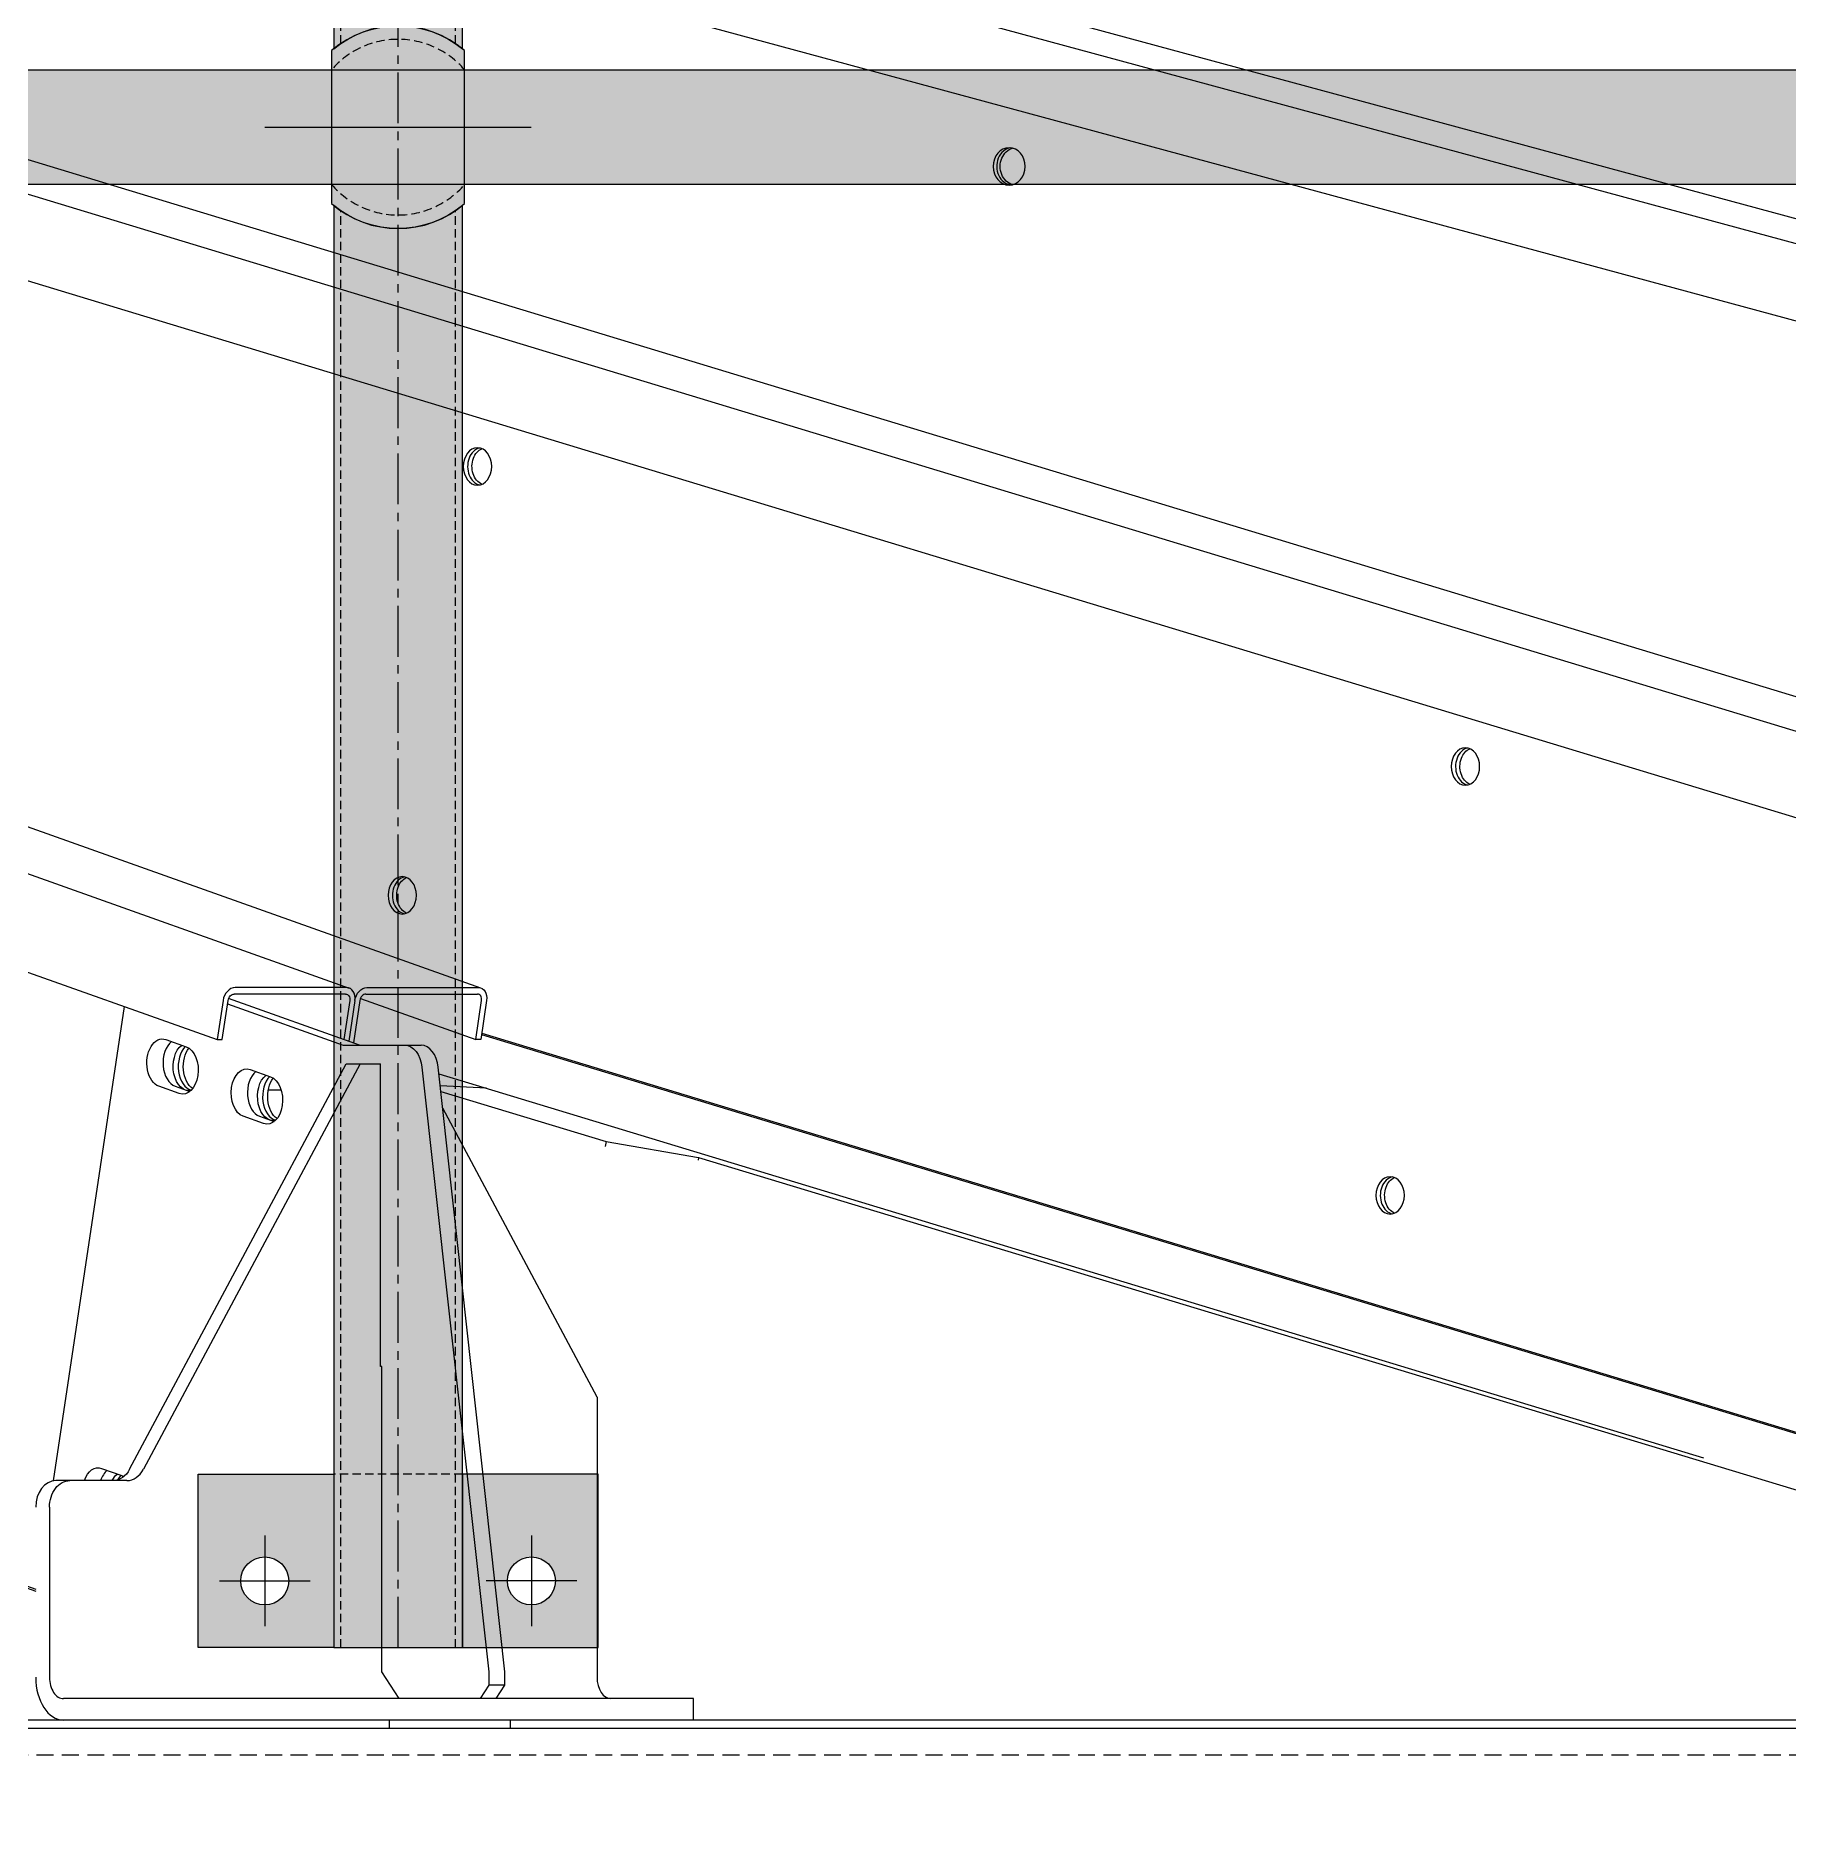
# Model space of a CAD drawing. Header units: millimetres. Extents: x -272986 to 200319, y -34579 to 49604.
# Drawn here: x 12763 to 13420, y 13610 to 14279 of the extents above; entities that cross this region are included whole.
import ezdxf

# ---------------------------------------------------------------- set-up
doc = ezdxf.new("R2010")
doc.units = ezdxf.units.MM
for name, pattern in [('CENTER2', [28.575000000000003, 19.05, -3.175, 3.175, -3.175]), ('HIDDEN', [9.524999999999999, 6.35, -3.175]), ('HIDDEN2', [4.762499999999999, 3.175, -1.5875])]:
    doc.linetypes.add(name, pattern=pattern)
doc.layers.get('Defpoints').update_dxf_attribs({"color": 9})
for name, color, linetype in [('X 0001 M', 7, 'Continuous'), ('X 0515 M', 7, 'Continuous'), ('X 1001 M', 8, 'HIDDEN2'), ('X 1515 M', 8, 'HIDDEN'), ('X 2001 M', 1, 'CENTER2'), ('X 3001 D', 5, 'Continuous'), ('X 5001 H', 8, 'Continuous')]:
    doc.layers.add(name, color=color, linetype=linetype)
doc.layers.add('X 5999 H', color=7, linetype='Continuous', true_color=0xffffff)
doc.styles.add('BIT STD. 3.0', font='isocpeur.ttf', dxfattribs={"height": 2.5})
doc.dimstyles.new('BIT STD. 3.0', dxfattribs={"dimtxt": 3, "dimasz": 3, "dimexe": 1, "dimexo": 0.75, "dimgap": 1, "dimtad": 1, "dimdec": 0, "dimdsep": 46, "dimtxsty": 'BIT STD. 3.0', "dimcen": 0, "dimadec": 0, "dimazin": 0, "dimtfac": 1, "dimtdec": 0, "dimtmove": 0, "dimatfit": 3, "dimfxl": 1, "dimtfill": 1, "dimlwd": -1, "dimlwe": -1, "dimarcsym": 0})

# ---------------------------------------------------------------- blocks, each defined once
blk = doc.blocks.new('A$C79477E6E')
at = {"extrusion": (0, 1, 0)}
for p, q in [((779.1481817472595, 1807.075177638053), (5082.206792844812, 277.4080080997392)), ((5131.633180608846, 277.408008099721), (828.57456951126, 1807.075177638037)), ((903.5312063859819, 1807.148346581193), (5941.765514146438, 277.4811770428805)), ((5983.979637287925, 277.4811770428623), (945.7453295274463, 1807.148346581178)), ((1005.778426295106, 1807.190208002028), (6655.13038112038, 277.5230384637161)), ((6689.092787826947, 277.523038463698), (1039.740833001648, 1807.190208002014)), ((754.916153752536, 1778.76946572288), (5032.716276783151, 258.0812768213946)), ((1014.02843625953, 1741.149352064307), (5898.780234710128, 258.0812768213946)), ((1334.448691796191, 1689.133435874106), (6619.59664632897, 258.0812768213946)), ((3420.671222481727, 600.8943627818426), (4964.663591726112, 52.03025222574615)), ((3428.495417868846, 597.4372091013956), (4964.663591726119, 51.35447242221016)), ((5080.89728012546, 275.1327529549999), (5039.074952017461, 275.1327529549999)), ((5081.262515183498, 277.5686781169625), (5039.440187075485, 277.5686781169625)), ((5088.501339781495, 275.1327529549999), (5130.323667889501, 275.1327529549999)), ((5088.866574839532, 277.5686781169625), (5130.688902947531, 277.5686781169625)), ((4971.37461706976, 92.68079769186443), (4998.023386789679, 270.414033503368)), ((5034.907687131421, 272.6968277930373), (5032.716276783223, 258.0812768212581)), ((5034.617291697225, 258.0812768212581), (5036.808702045422, 272.6968277930373)), ((5036.618117676848, 271.4257305950359), (5080.01175531992, 256)), ((5086.095003044717, 256), (5037.013800714125, 273.4475670986558)), ((5082.433059981431, 272.6968277930373), (5080.241577728204, 258.0807972526654)), ((5084.334074895425, 272.6968277930373), (5082.046395628513, 257.4392139188985)), ((5086.235089809456, 272.6968277930373), (5083.851213528858, 256.7976305851244)), ((5086.440366476269, 273.4480089530134), (5129.668037397354, 258.0812768213509)), ((5129.668037397267, 258.0812768212581), (5131.859447745464, 272.6968277930373)), ((5133.760462659466, 272.6968277930373), (5131.569052311268, 258.0812768212581)), ((5013.505306455594, 258.0895718374832), (5021.098939298707, 255.3901591853555)), ((5032.716276783223, 258.0812768212581), (5034.617291697225, 258.0812768212581)), ((5080.01175531992, 256), (5109.188271614232, 256)), ((5131.569052311268, 258.0812768212581), (5129.668037397267, 258.0812768212581)), ((5131.858151171498, 260.0094137085234), (5845.392060055547, 43.3721300690795)), ((5131.928844446073, 260.4809005565712), (5845.392060055547, 43.86508022641829)), ((4999.888948222291, 97.00001194459765), (5081.119765357744, 249)), ((5086.315349744382, 249), (5005.084532608929, 97.00001194459765)), ((5081.119765357744, 249), (5093.91940940038, 249)), ((5093.91940940038, 135.5), (5093.91940940038, 249)), ((5109.507420236627, 247.6779934804836), (5134.565391379652, 21)), ((5140.648639104449, 21), (5115.590667961424, 247.6779934804836)), ((5045.145443301899, 246.8420191202895), (5052.739076145011, 244.1426064681636)), ((5115.861025922281, 245.2322966706524), (5590.086039748126, 101.2520070866813)), ((5018.469246880868, 237.8514980192213), (5010.875614037755, 240.5509106713489)), ((5016.958861762552, 240.5509106713489), (5022.439006019897, 238.6028087484101)), ((5056.732908750932, 239.1393675876861), (5051.882269320206, 239.1393675876861)), ((5133.674458919708, 239.8239289829962), (5116.363215712689, 240.6894159486164)), ((5116.589632242267, 238.6412196152742), (5178.577687624896, 219.8791119509042)), ((5050.109383727173, 226.6039453020294), (5042.51575088406, 229.3033579541552)), ((5048.598998608857, 229.3033579541552), (5054.079142866209, 227.3552560312164)), ((5175.16878682475, 124), (5117.290303494101, 232.3028471848702)), ((5178.577687624889, 219.8791119509042), (5178.224127437981, 217.9861511968647)), ((5178.577687624889, 219.8791119509042), (5213.261883117299, 213.8418656280992)), ((5213.261883117299, 213.8418656280992), (5213.069000477535, 212.8091722402878)), ((5213.261883117299, 213.8418656280992), (5845.392060055518, 22.51315940549648)), ((5094.461974395268, 135.5), (5093.91940940038, 135.5)), ((5094.461974395268, 21), (5094.461974395268, 135.5)), ((5175.16878682475, 124), (5175.16878682475, 19)), ((4989.399792625376, 97.31851114791971), (4996.993425468496, 94.61909849579206)), ((4998.86323889883, 92.75), (4972.267651382095, 92.75)), ((4969.859176112735, 82.75), (4969.859176112735, 19)), ((5100.956454878567, 11), (5094.461974395268, 21)), ((5134.565391379652, 21), (5134.565391379652, 16)), ((5140.648639104449, 16), (5140.648639104449, 21)), ((5134.565391379652, 16), (5131.318151137999, 11)), ((5140.648639104449, 16), (5134.565391379652, 16)), ((5137.401398862803, 11), (5140.648639104449, 16)), ((5211.336025681918, 11), (4975.054760499381, 11)), ((5211.336025681918, 3), (5211.336025681918, 11)), ((7883.500000002063, 3), (-7883.500000002063, 3)), ((-7883.500000002063, 0), (7883.500000002063, 0)), ((5097.210108431285, 3), (5097.210108431285, 0)), ((5142.564003147625, 3), (5142.564003147625, 0))]:
    blk.add_line(p, q, dxfattribs=at)
at = {"extrusion": (0, 0, -1)}
for centre, major_axis, ratio, start_param, end_param in [((5329.701165397903, 585.3971164441409), (6.217248937900877e-15, -7.000000000000066), 0.8526401643540735, -4.258603374866155, 2.024581932313431), ((5332.313658221497, 585.3971164441427), (7.549516567451064e-15, -7.00000000000002), 0.852640164354075, 2.024581932313399, 2.920949300682462), ((5332.313658221497, 585.3971164441427), (6.217248937900877e-15, -7.000000000000391), 0.8526401643540751, 0.2206433529068823, 2.024581932313364), ((5130.344291018369, 472.921589272215), (4.884981308350689e-15, -7.000000000000065), 0.7604059656000091, -4.258603374866158, 2.024581932313427), ((5133.59153126003, 472.921589272215), (3.108624468950438e-15, -7.000000000000378), 0.7604059656000104, 0.3099686873820608, 2.024581932313341), ((5133.59153126003, 472.921589272215), (3.33066907387547e-15, -6.99999999999956), 0.7604059656000105, 2.024581932313466, 2.831623966207522), ((5500.802696000745, 360.4460621002891), (4.884981308350689e-15, -7.000000000000065), 0.7604059656000091, -4.258603374866158, 2.024581932313427), ((5504.04993624242, 360.4460621002891), (3.996802888650564e-15, -6.999999999999659), 0.7604059656000105, 0.3099686873821772, 2.024581932313482), ((5504.049936242413, 360.4460621002927), (4.884981308350689e-15, -6.999999999997947), 0.7604059656000105, 2.024581932313281, 2.831623966207633), ((5102.120360609337, 312.1505285826497), (4.884981308350689e-15, -7.000000000000065), 0.7604059656000091, -4.258603374866158, 2.024581932313427), ((5105.367600850997, 312.1505285826515), (3.552713678800501e-15, -7.000000000000391), 0.7604059656000105, 0.3099686873820606, 2.024581932313348), ((5105.367600850997, 312.1505285826497), (3.552713678800501e-15, -7.000000000000737), 0.7604059656000105, 2.024581932313475, 2.831623966207762), ((5038.709716959424, 272.6968277930373), (0.8373738886950488, 2.35559015334364), 0.7409168099648034, -1.828331345606782, -0.2575350188116123), ((5080.53204506743, 272.6968277930373), (0.8373738886951061, 2.355590153343801), 0.7409168099648032, -0.2575350188119465, 1.313261307983132), ((5088.136104723464, 272.6968277930373), (1.674747777390557, 4.711180306688566), 0.7409168099648025, -1.828331345606618, -0.2575350188118355), ((5129.95843283147, 272.6968277930373), (1.674747777390595, 4.711180306688673), 0.7409168099648026, -0.2575350188117529, 1.313261307982984), ((5012.190460246671, 249.320241254416), (4.884981308350689e-15, -9.000000000000004), 0.6494480483301643, 0.2268928027593017, 3.368485456349095), ((5022.07052439309, 247.9705349283522), (1.554312234475219e-15, -9.000000000000114), 0.649448048330157, -0.155062834712024, 2.670099564043094), ((5019.784093089784, 246.6208286022902), (-5.107025913275721e-15, 9.000000000000014), 0.6494480483301643, 0.2268928027593018, 3.368485456349095), ((5025.872554221107, 247.9705349283522), (6.021849685566849e-13, 9.000000000000407), 0.6494480483301591, -2.730463325235343, -0.6971069970547976), ((5103.105023889435, 246), (-3.774553081086016e-15, 10.00000000000003), 0.6494480483301643, 1.451750632754137e-16, 1.402199387185465), ((5043.830597092983, 238.0726885372223), (5.551115123125785e-15, -9.000000000000005), 0.6494480483301643, 0.2268928027593019, 3.368485456349095), ((5053.710661239395, 236.7229822111603), (2.331468351712829e-15, -9.000000000000096), 0.6494480483301568, -0.1550628347121821, 2.670099564043067), ((5051.424229936096, 235.3732758850965), (-5.551115123125783e-15, 9.000000000000014), 0.6494480483301642, 0.2268928027593021, 3.368485456349095), ((5057.512691067412, 236.7229822111603), (6.004086117172847e-13, 9.000000000000266), 0.6494480483301593, -2.730463325235327, -0.6971069970549775), ((5472.578765591719, 199.6750014107238), (4.884981308350689e-15, -7.000000000000065), 0.7604059656000091, -4.258603374866158, 2.024581932313427), ((5475.826005833387, 199.6750014107238), (3.996802888650564e-15, -6.999999999999659), 0.7604059656000105, 0.3099686873821736, 2.024581932313478), ((5475.826005833387, 199.6750014107256), (7.105427357601002e-15, -6.999999999998261), 0.7604059656000105, 2.02458193231329, 2.831623966207827), ((4988.084946416453, 88.54918056485076), (-6.217248937900877e-15, 8.99999999999997), 0.6494480483301643, -1.085175256289185, 0.2268928027592778), ((4997.965010562872, 87.19947423879239), (0, 8.999999999992024), 0.649448048330157, -0.9062207586863824, -0.4714930895461671), ((4993.667654512192, 102.75), (2.664535259100376e-15, -9.999999999999996), 0.7604059656000474, -0.9581936386914327, 4.773959005888173e-15), ((4995.678579259573, 85.84976791272857), (-5.10702591327572e-15, 8.999999999996257), 0.6494480483301643, 0.2268928027592396, 0.35608444947435), ((4977.463235768733, 82.75), (-3.774553081085984e-15, 9.999999999999943), 0.7604059656000475, -1.570796326794897, 5.773159728050814e-15)]:
    blk.add_ellipse(centre, major_axis=major_axis, ratio=ratio, start_param=start_param, end_param=end_param, dxfattribs=at)
for centre, major_axis, ratio, start_param, end_param in [((5331.007411809715, 585.3971164441427), (-7.882583474838611e-15, 6.999999999999925), 0.852640164354075, 0.1096482924279844, 1.11701072127639), ((5331.007411809715, 585.3971164441427), (6.217248937900877e-13, -7.000000000000378), 0.8526401643540749, -2.024581932313453, -0.1096482924265341), ((5331.007411809693, 585.3971164441409), (-2.664535259100376e-15, 7.000000000000176), 0.8526401643540731, 1.117010721276344, 3.031944361163345), ((5131.967911139207, 472.921589272215), (5.546674231027282e-13, -7.000000000000353), 0.7604059656000104, -2.02458193231341, -0.153111948028624), ((5131.967911139185, 472.921589272215), (-1.221245327087672e-15, 6.999999999999961), 0.7604059656000085, 1.117010721276399, 2.9884807055624), ((5131.967911139207, 472.921589272215), (-5.329070518200751e-15, 7.000000000000656), 0.7604059656000103, 0.1531119480289331, 1.117010721276313), ((5502.426316121597, 360.4460621002891), (5.53335155473178e-13, -6.999999999999633), 0.7604059656000104, -2.02458193231355, -0.1531119480284944), ((5502.426316121568, 360.4460621002891), (-1.221245327087672e-15, 7.000000000000108), 0.7604059656000085, 1.11701072127637, 2.988480705562403), ((5502.426316121597, 360.4460621002909), (-3.996802888650564e-15, 6.999999999999253), 0.7604059656000105, 0.1531119480284464, 1.11701072127642), ((5103.743980730174, 312.1505285826515), (5.524469770534779e-13, -7.000000000000184), 0.7604059656000105, -2.024581932313506, -0.1531119480286462), ((5103.743980730153, 312.1505285826497), (-8.881784197001252e-16, 6.999999999999923), 0.7604059656000084, 1.117010721276347, 2.988480705562226), ((5103.743980730174, 312.1505285826497), (-4.107825191113079e-15, 7.000000000000837), 0.7604059656000105, 0.1531119480285831, 1.117010721276327), ((5038.709716959424, 272.6968277930373), (1.674747777390555, 4.711180306688566), 0.7409168099648032, 0.2575350188119874, 1.828331345606725), ((5080.53204506743, 272.6968277930373), (1.674747777390479, 4.711180306688353), 0.7409168099648032, -1.313261307983081, 0.2575350188117924), ((5088.136104723464, 272.6968277930373), (0.8373738886950882, 2.355590153343747), 0.7409168099648027, 0.2575350188114647, 1.828331345606634), ((5129.95843283147, 272.6968277930373), (0.8373738886951264, 2.355590153343854), 0.7409168099648026, -1.313261307983199, 0.2575350188118797), ((5018.273707971475, 249.320241254416), (6.092903959142859e-13, -8.999999999999984), 0.6494480483301645, -2.670099564045988, -0.2268928027594659), ((5023.971539307084, 247.9705349283522), (6.039613253960852e-13, -9.000000000000414), 0.649448048330157, -2.562941245057198, -0.1683227234195037), ((5109.188271614232, 246), (-5.10702591327572e-15, 10.00000000000002), 0.6494480483301643, -1.402199387185453, 1.13242748511766e-14), ((5049.91384481778, 238.0726885372223), (6.106226635438361e-13, -9), 0.6494480483301642, -2.670099564046002, -0.2268928027594157), ((5055.611676153389, 236.7229822111603), (6.052935930256353e-13, -8.99999999999998), 0.649448048330157, -2.562941245056966, -0.1683227234193381), ((5474.202385712564, 199.6750014107238), (5.53335155473178e-13, -6.999999999999633), 0.7604059656000104, -2.024581932313547, -0.1531119480288821), ((5474.202385712542, 199.6750014107238), (-1.443289932012704e-15, 6.999999999999968), 0.7604059656000084, 1.117010721276344, 2.988480705562573), ((5474.202385712564, 199.6750014107256), (-4.88498130835069e-15, 6.999999999998452), 0.7604059656000104, 0.1531119480281172, 1.117010721276507), ((4994.168194141257, 88.54918056485258), (6.115108419635362e-13, -8.999999999999964), 0.6494480483301642, -2.670099564046004, -2.05641739730078), ((4999.866025476873, 87.19947423877784), (6.039613253960852e-13, -9.000000000010989), 0.649448048330157, -2.56294124505721, -2.273271342185502), ((4998.86323889883, 102.75), (3.774553081086006e-15, -10), 0.7604059656000474, -8.881784197001252e-16, 0.9581936386914365), ((4972.267651382095, 82.75), (-3.774553081086006e-15, 10), 0.7604059656000475, -8.881784197001252e-16, 1.570796326794896), ((4975.054760499381, 19), (1.988310271957479e-14, -16), 0.6494480483301643, -1.570796326794897, -1.332267629550188e-15), ((4975.054760499381, 19), (7.123394998959353e-16, -7.999999999999986), 0.6494480483301643, -1.570796326794897, 1.332267629550188e-15), ((5180.364371211388, 19), (7.123394998959409e-16, -8), 0.6494480483301643, -1.570796326794897, -4.440892098500626e-16)]:
    blk.add_ellipse(centre, major_axis=major_axis, ratio=ratio, start_param=start_param, end_param=end_param)
blk = doc.blocks.new('*D706')
at = {"layer": 'Defpoints', "color": 0, "transparency": 16777216}
for p in [(15596.99999999999, 17732.44809638601), (-1.091393642127514e-10, 13630), (15596.99999999999, 13630)]:
    blk.add_point(p, dxfattribs=at)
at = {"layer": 'X 3001 D', "color": 0, "transparency": 16777216}
for p, q in [((-1.091366087574533e-10, 13675), (-1.088844877758586e-10, 17792.44809638601)), ((15596.99999999999, 13675), (15596.99999999999, 17792.44809638601)), ((179.9999999998911, 17732.44809638601), (15416.99999999999, 17732.44809638601))]:
    blk.add_line(p, q, dxfattribs=at)
for points in [[(179.9999999998911, 17762.44809638601), (179.9999999998911, 17702.44809638601), (-1.08888161716256e-10, 17732.44809638601)], [(15416.99999999999, 17762.44809638601), (15416.99999999999, 17702.44809638601), (15596.99999999999, 17732.44809638601)]]:
    blk.add_solid(points, dxfattribs=at)
at = {"layer": 'X 3001 D', "color": 0, "transparency": 16777216, "insert": (7798.499999999942, 17882.44809638601), "char_height": 150, "attachment_point": 5, "style": 'BIT STD. 3.0', "bg_fill": 3, "box_fill_scale": 1.1, "bg_fill_color": 256, "bg_fill_true_color": 13158600, "bg_fill_transparency": 0}
blk.add_mtext('INTERNAL TANK DIAMETER - %%C15597mm (20 PLATES ROUND)', dxfattribs=at)
blk = doc.blocks.new('*U756')
at = {"layer": 'X 0515 M'}
blk.add_line((0, 55), (15597.00000000012, 55), dxfattribs=at)
at = {"layer": 'X 1515 M'}
blk.add_line((0, 45), (15597.00000000012, 45), dxfattribs=at)
blk = doc.blocks.new('Heavy Duty - HR Std - front elev')
at = {"layer": 'X 5999 H', "ltscale": 10, "true_color": 0xc7c8ca}
h = blk.add_hatch(color=9, dxfattribs=at)
edge = h.paths.add_edge_path()
edge.add_arc((50.00000000000091, 545.0000000000038), 37.99999999999599, 50.540968735997524, 129.4590312640024, ccw=False)
edge.add_line((74.14999999999964, 574.3390098674099), (74.14999999999964, 1065.660990132583))
edge.add_arc((50.00000000000221, 1094.999999999992), 37.99999999999788, 230.5409687359938, 309.4590312639976, ccw=False)
edge.add_line((25.85000000000036, 1065.660990132586), (25.85000000000218, 574.3390098674099))
edge = h.paths.add_edge_path()
edge.add_line((74.93338984173715, 1066.323771674084), (74.93338984173715, 1123.676228325916))
edge.add_arc((50.00000000000091, 1095.000000000001), 37.99999999999988, 48.99371303907665, 131.0062869609233)
edge.add_line((25.06661015826467, 1123.676228325916), (25.06661015826467, 1066.323771674084))
edge.add_arc((50.00000000000091, 1094.999999999999), 37.99999999999988, 228.9937130390767, 311.0062869609233)
edge = h.paths.add_edge_path()
edge.add_arc((50, 544.9999999999958), 37.99999999999621, 230.540968735996, 309.459031264004, ccw=False)
edge.add_line((25.85000000000036, 515.6609901325901), (25.85000000000036, -25))
edge.add_line((25.85000000000036, -25), (-25, -25))
edge.add_line((-25, -25), (-25, 40))
edge.add_line((-25, 40), (25.85000000000036, 40))
edge.add_line((25.85000000000036, 40), (25.85000000000036, -25))
edge.add_line((25.85000000000036, -25), (74.14999999999964, -25))
edge.add_line((74.14999999999964, -25), (125, -25))
edge.add_line((125, -25), (125, 40))
edge.add_line((125, 40), (74.14999999999964, 40))
edge.add_line((74.14999999999964, 40), (74.14999999999964, -25))
edge.add_line((74.14999999999964, -25), (74.14999999999964, 515.6609901325901))
edge = h.paths.add_edge_path()
edge.add_line((74.93338984173715, 516.3237716740841), (74.93338984173715, 573.6762283259159))
edge.add_arc((50.00000000000091, 545.0000000000013), 37.99999999999979, 48.99371303907655, 131.0062869609235)
edge.add_line((25.06661015826467, 573.6762283259159), (25.06661015826467, 516.3237716740841))
edge.add_arc((50.00000000000091, 544.9999999999987), 37.99999999999979, 228.9937130390765, 311.0062869609234)
edge = h.paths.add_edge_path(flags=16)
edge.add_arc((100, 0), 9, 0, 360)
edge = h.paths.add_edge_path(flags=16)
edge.add_arc((0, 0), 9, 0, 360)
at = {"layer": 'X 0001 M'}
for points in [[(74.93338984173715, 1066.323771674084), (74.93338984173715, 1123.676228325916, 0.3739472142884485), (25.06661015826467, 1123.676228325916), (25.06661015826467, 1066.323771674084, 0.3739472142884484)], [(25.85000000000218, 574.3390098674099, -0.3586331317842767), (74.14999999999964, 574.3390098674099), (74.14999999999964, 1065.660990132583, -0.3586331317842717), (25.85000000000036, 1065.660990132586)], [(74.93338984173715, 516.3237716740841), (74.93338984173715, 573.6762283259159, 0.3739472142884485), (25.06661015826467, 573.6762283259159), (25.06661015826467, 516.3237716740841, 0.3739472142884484)]]:
    blk.add_lwpolyline(points, format="xyb", close=True, dxfattribs=at)
at = {"layer": 'X 0001 M', "ltscale": 10}
blk.add_lwpolyline([(74.14999999999964, 515.6609901325901, -0.3586331317842913), (25.85000000000036, 515.6609901325901), (25.85000000000036, -25), (-25, -25), (-25, 40), (25.85000000000036, 40), (25.85000000000036, -25), (74.14999999999964, -25), (125, -25), (125, 40), (74.14999999999964, 40), (74.14999999999964, -25)], format="xyb", close=True, dxfattribs=at)
for centre in [(0, 0), (100, 0)]:
    blk.add_circle(centre, 9, dxfattribs=at)
at = {"layer": 'X 1001 M'}
for p, q in [((28.50000000000182, 576.332890067788), (28.50000000000182, 1063.667109932212)), ((71.49999999999818, 576.332890067788), (71.49999999999818, 1063.667109932212)), ((28.5, -25), (28.5, 513.667109932212)), ((71.5, -25), (71.5, 513.667109932212))]:
    blk.add_line(p, q, dxfattribs=at)
blk.add_lwpolyline([(74.14999999999964, 40), (25.85000000000036, 40)], dxfattribs=at)
for centre, start, end in [((50.00000000000182, 1095), 40.77111638008072, 139.2288836199193), ((50.00000000000182, 1095), 220.7711163800807, 319.2288836199193), ((50.00000000000182, 545), 40.77111638008072, 139.2288836199193), ((50.00000000000182, 545), 220.7711163800807, 319.2288836199193)]:
    blk.add_arc(centre, 32.923, start, end, dxfattribs=at)
at = {"layer": 'X 2001 M'}
blk.add_line((50, -25), (50.00000000000182, 1158), dxfattribs=at)
at = {"layer": 'X 2001 M', "ltscale": 10}
for p, q in [((0.0666101582646661, 1095), (99.93338984173715, 1095)), ((0.0666101582646661, 545), (99.93338984173715, 545)), ((1.818989403545856e-12, 17), (1.818989403545856e-12, -17)), ((99.99999999999818, 17), (99.99999999999818, -17)), ((-17, 0), (17, 0)), ((117, 0), (83, 0))]:
    blk.add_line(p, q, dxfattribs=at)
blk = doc.blocks.new('*D688')
at = {"layer": 'Defpoints', "color": 0, "transparency": 16777216}
for p in [(8011.633869806683, 13259), (11215.46061634927, 13258.5), (390.3356475708861, 0.5)]:
    blk.add_point(p, dxfattribs=at)
at = {"layer": 'X 3001 D', "color": 0, "transparency": 16777216}
for p, q in [((8056.633869806683, 13259), (10495.46061634927, 13259)), ((10495.46061634927, 13259), (10855.46061634927, 13258.5)), ((10855.46061634927, 13258.5), (14586.75666000548, 13258.5))]:
    blk.add_line(p, q, dxfattribs=at)
at = {"layer": 'X 3001 D', "color": 0, "transparency": 16777216, "insert": (12931.10863817737, 13408.5), "char_height": 150, "attachment_point": 5, "style": 'BIT STD. 3.0', "bg_fill": 3, "box_fill_scale": 1.1, "bg_fill_color": 256, "bg_fill_true_color": 13158600, "bg_fill_transparency": 0}
blk.add_mtext('{\\fArial|b0|i0|c0|p34;▼}13.259m - {\\C7;N01, N02, N03, N05, N07}', dxfattribs=at)

msp = doc.modelspace()

# ---------------------------------------------------------------- hatches: boundary and pattern name
at = {"layer": 'X 5999 H', "true_color": 0xc7c8ca}
h = msp.add_hatch(color=9, dxfattribs=at)
h.dxf.hatch_style = 1
edge = h.paths.add_edge_path()
edge.add_line((129.7083314060146, 14266.62214799581), (15668.49627921, 14266.62214799581))
edge.add_arc((15668.49627921, 14245.12214799581), 21.5, -90, 90, ccw=False)
edge.add_line((15668.49627921, 14223.62214799581), (129.7083314060146, 14223.62214799581))
edge.add_arc((129.7083314060146, 14245.12214799581), 21.5, 90, 270, ccw=False)

# ---------------------------------------------------------------- linework, layer by layer
msp.add_lwpolyline([(129.7083314060146, 14266.62214799581), (15668.49627921, 14266.62214799581, -0.9999999999999999), (15668.49627921, 14223.62214799581), (129.7083314060146, 14223.62214799581, -0.9999999999999999)], format="xyb", close=True)

# ---------------------------------------------------------------- block references
at = {"layer": 'X 5001 H', "color": 252}
msp.add_blockref('A$C79477E6E', (7798.499999999898, 13645), dxfattribs=at)

# ---------------------------------------------------------------- next in the draw order: dimensions: what is measured, and where the dimension line sits
at = {"layer": 'X 3001 D'}
dim = msp.add_linear_dim(base=(15596.99999999999, 17732.44809638601), p1=(-1.091393642127514e-10, 13630), p2=(15596.99999999999, 13630), text='INTERNAL TANK DIAMETER - %%C<>mm (20 PLATES ROUND)', dimstyle='BIT STD. 3.0', dxfattribs=at)
dim.commit()
dim.dimension.update_dxf_attribs({"geometry": '*D706', "text_midpoint": (7798.499999999942, 17882.44809638601)})

# ---------------------------------------------------------------- next in the draw order: block references
msp.add_blockref('*U756', (-1.164153218269348e-10, 13590))
at = {"layer": 'X 0001 M'}
msp.add_blockref('Heavy Duty - HR Std - front elev', (12849.05636342618, 13700.12214799581), dxfattribs=at)

# ---------------------------------------------------------------- next in the draw order: dimensions: what is measured, and where the dimension line sits
at = {"layer": 'X 3001 D'}
dim = msp.add_ordinate_dim(feature_location=(8011.633869806683, 13259), offset=(3203.826746542587, -0.5), dtype=0, origin=(390.3356475708861, 0.5), text='{\\fArial|b0|i0|c0|p34;▼}<> - {\\C7;N01, N02, N03, N05, N07}', dimstyle='BIT STD. 3.0', override={"dimdec": 3, "dimlfac": 0.001, "dimzin": 0, "dimpost": 'm'}, dxfattribs=at)
dim.commit()
dim.dimension.update_dxf_attribs({"geometry": '*D688', "text_midpoint": (12931.10863817737, 13408.5)})

doc.saveas('drawing.dxf')
